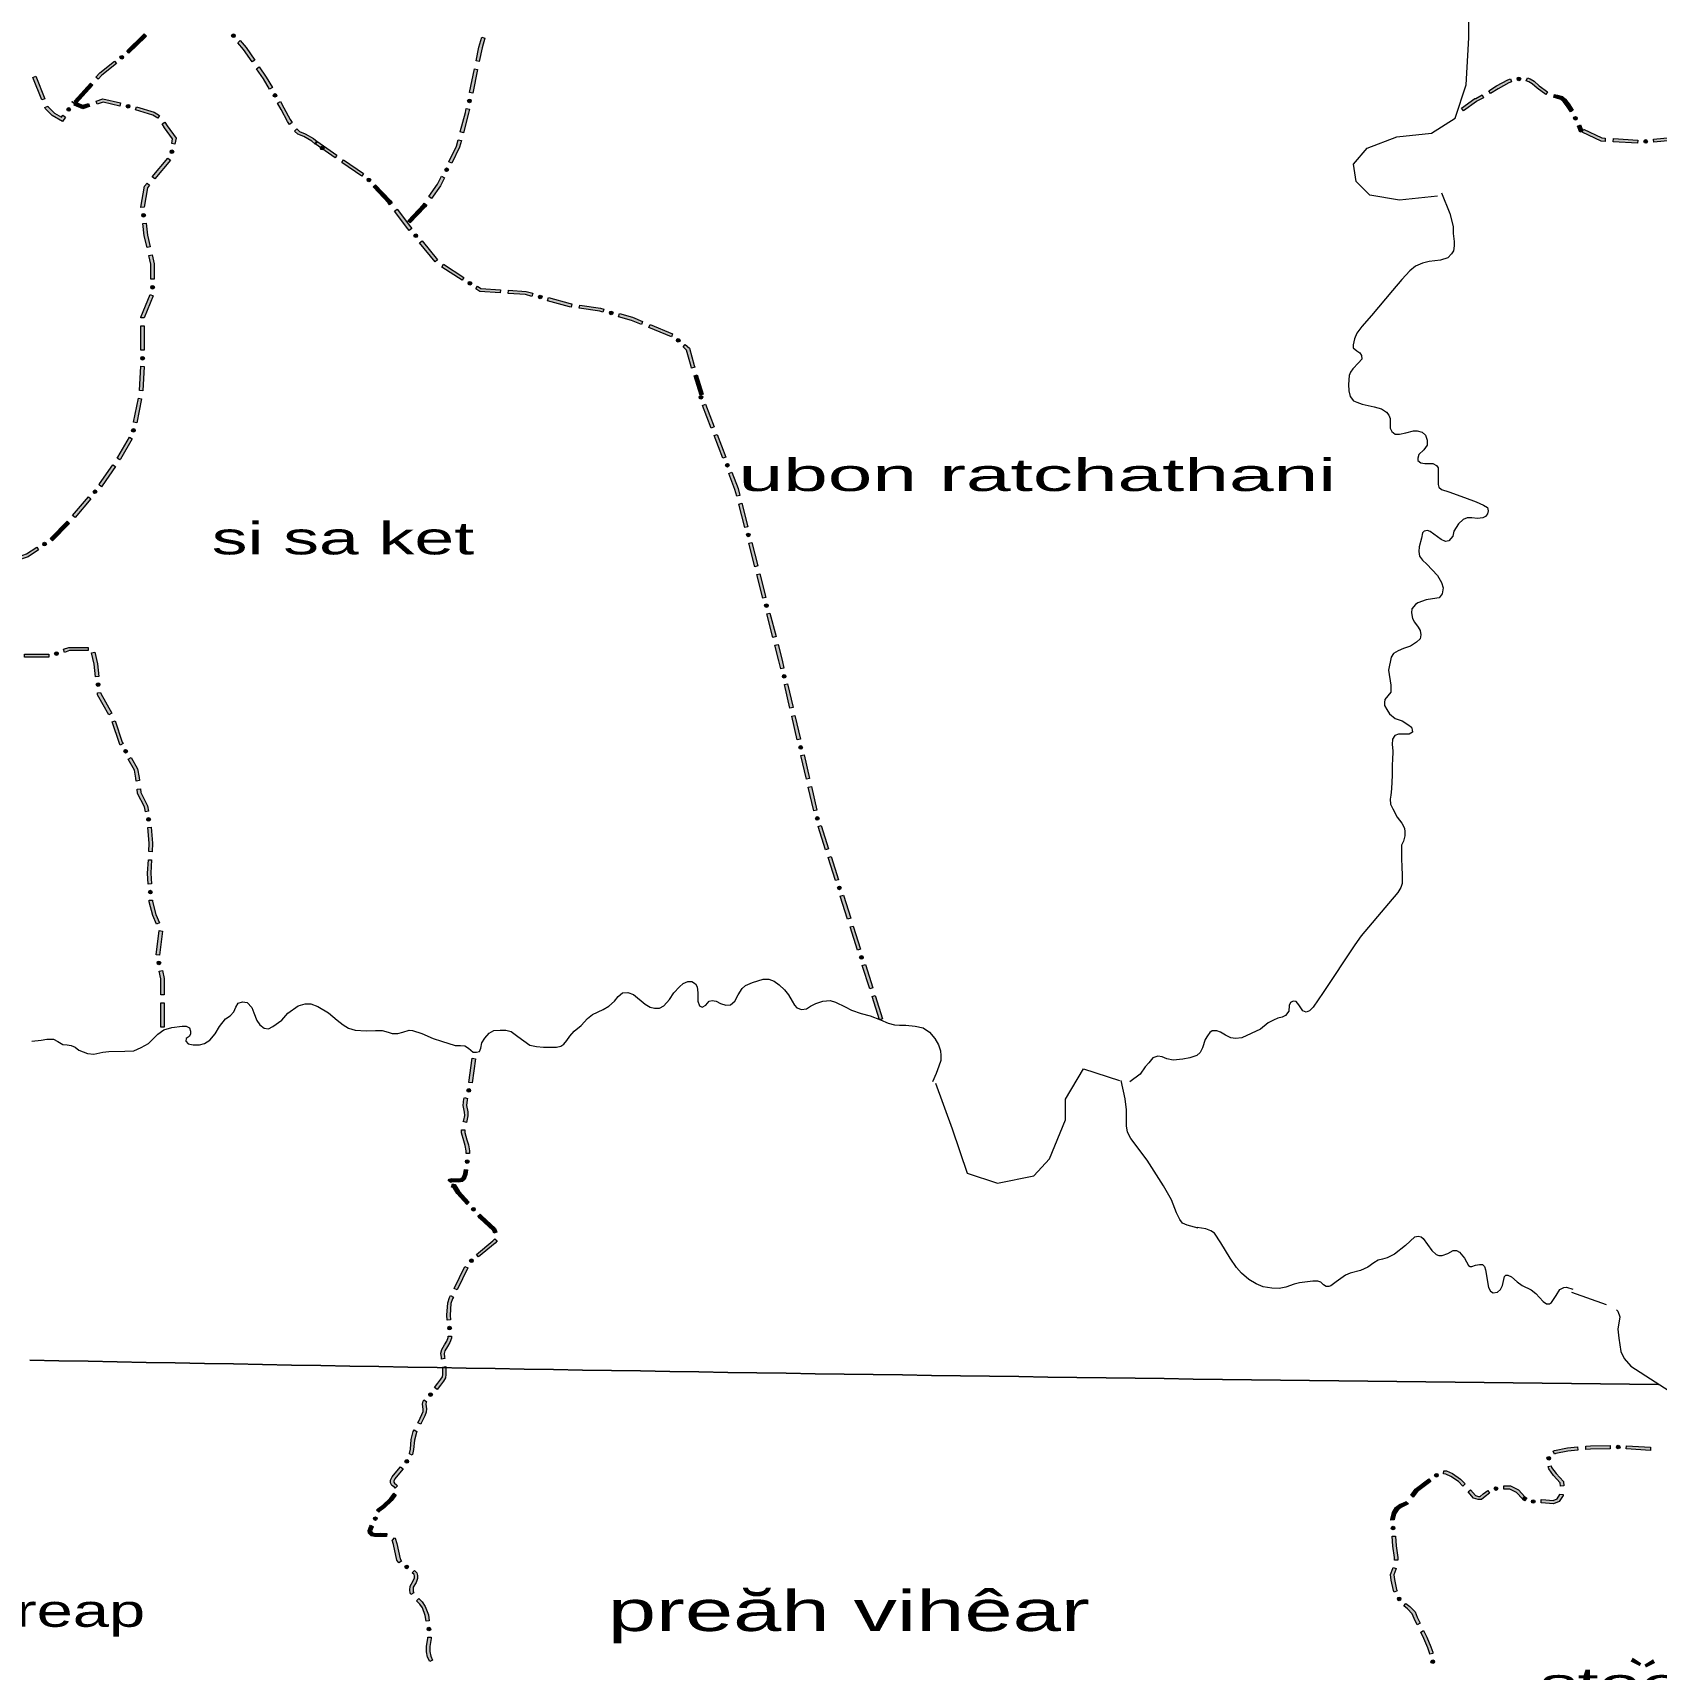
# Model space of a CAD drawing. Header units: metres. Extents: x -835890 to 1024355, y 79891 to 2211954.
# Drawn here: x -433987 to -233624, y 1077516 to 1279501 of the extents above; entities that cross this region are included whole.
import ezdxf

# ---------------------------------------------------------------- set-up
doc = ezdxf.new("R2010")
doc.units = ezdxf.units.M
doc.header["$LTSCALE"] = 2200
for name, color, linetype, lineweight in [('18', 7, 'Continuous', 13), ('20', 7, 'Continuous', 13), ('36', 7, 'Continuous', 13), ('37', 7, 'Continuous', 13)]:
    doc.layers.add(name, color=color, linetype=linetype, lineweight=lineweight)

msp = doc.modelspace()

# ---------------------------------------------------------------- hatches: boundary and pattern name
at = {"layer": '37'}
for points in [[(-422392, 1277273), (-420345, 1279262), (-420226, 1279365), (-419965, 1279062), (-420075, 1278967), (-422113, 1276986)], [(-409070, 1278970, 1), (-409381, 1279295, 1)], [(-379268, 1276024), (-378916, 1277714), (-378569, 1278954), (-378184, 1278846), (-378527, 1277619), (-378877, 1275943)], [(-422824, 1276606, 1), (-423175, 1276325, 1)], [(-408387, 1278537), (-407644, 1277679), (-406588, 1276112), (-406920, 1275889), (-407962, 1277436), (-408689, 1278275)], [(-426194, 1274020), (-425717, 1274544), (-423905, 1275996), (-423655, 1275684), (-425442, 1274251), (-425899, 1273750)], [(-406030, 1275283), (-405176, 1274015), (-404417, 1272742), (-404761, 1272537), (-405514, 1273801), (-406361, 1275060)], [(-380085, 1272109), (-379473, 1275045), (-379081, 1274964), (-379694, 1272027)], [(-433615, 1274141), (-432503, 1271355), (-432874, 1271206), (-433986, 1273993)], [(-428889, 1271064), (-426868, 1273281), (-426572, 1273011), (-428594, 1270794)], [(-254279, 1272344), (-253331, 1272943), (-251962, 1273679), (-251613, 1273802), (-251480, 1273424), (-251799, 1273312), (-253129, 1272597), (-254065, 1272006)], [(-250353, 1273809, 1), (-250803, 1273800, 1)], [(-249518, 1273930), (-249194, 1273800), (-248689, 1273508), (-248056, 1272950), (-247033, 1272189), (-247272, 1271868), (-248308, 1272639), (-248924, 1273182), (-249369, 1273440), (-249667, 1273559)], [(-429147, 1270970), (-429123, 1271006), (-428793, 1270780), (-428817, 1270744)], [(-426985, 1270384), (-427807, 1270115), (-428893, 1270559), (-428741, 1270929), (-427791, 1270541), (-427109, 1270764)], [(-423237, 1270458), (-425302, 1270933), (-426034, 1270694), (-426158, 1271074), (-425321, 1271348), (-423147, 1270848)], [(-422437, 1270479, 1), (-421998, 1270379, 1)], [(-403980, 1271576, 1), (-404200, 1271969, 1)], [(-403427, 1270997), (-402997, 1270227), (-402209, 1268776), (-401952, 1268412), (-402279, 1268182), (-402549, 1268565), (-403347, 1270034), (-403777, 1270802)], [(-380048, 1271309, 1), (-380140, 1270869, 1)], [(-257645, 1270177), (-255996, 1271375), (-255908, 1271404), (-255119, 1271829), (-254929, 1271477), (-255749, 1271035), (-255811, 1271015), (-257410, 1269853)], [(-246173, 1271889), (-245832, 1271813), (-245211, 1271624), (-244839, 1271309), (-244370, 1270709), (-243886, 1269935), (-244225, 1269723), (-244698, 1270480), (-245128, 1271030), (-245406, 1271265), (-245934, 1271426), (-246259, 1271499)], [(-432132, 1270426), (-432116, 1270386), (-431320, 1269589), (-430451, 1269066), (-430277, 1269320), (-429947, 1269094), (-430334, 1268529), (-431569, 1269271), (-432457, 1270161), (-432503, 1270278)], [(-429420, 1270217, 1), (-429674, 1269846, 1)], [(-418558, 1268960), (-419175, 1269331), (-421313, 1269965), (-421199, 1270349), (-419012, 1269700), (-418352, 1269303)], [(-381223, 1267252), (-380595, 1269664), (-380494, 1270151), (-380102, 1270069), (-380206, 1269573), (-380836, 1267151)], [(-243496, 1268740, 1), (-243700, 1269141, 1)], [(-416832, 1265825), (-416728, 1266399), (-417745, 1267778), (-418033, 1268244), (-417693, 1268454), (-417414, 1268002), (-416304, 1266498), (-416439, 1265754)], [(-401379, 1267636), (-401061, 1267318), (-400373, 1267042), (-399330, 1266455), (-398902, 1266093), (-398875, 1266069), (-399138, 1265768), (-399163, 1265790), (-399559, 1266125), (-400546, 1266681), (-401286, 1266977), (-401662, 1267353)], [(-242993, 1268115), (-242677, 1267400), (-243042, 1267238), (-243359, 1267953)], [(-242591, 1267580), (-240343, 1266512), (-239911, 1266487), (-239934, 1266088), (-240444, 1266117), (-242762, 1267219)], [(-233956, 1266385), (-230969, 1266669), (-230931, 1266271), (-233918, 1265987)], [(-416774, 1265027, 1), (-416854, 1264584, 1)], [(-398919, 1266106), (-396450, 1264401), (-396677, 1264072), (-399146, 1265777)], [(-398083, 1265113, 1), (-398422, 1265409, 1)], [(-382640, 1263578), (-381678, 1265506), (-381475, 1266284), (-381088, 1266183), (-381301, 1265364), (-382282, 1263400)], [(-238912, 1266430), (-235917, 1266258), (-235940, 1265859), (-238935, 1266030)], [(-234708, 1266113, 1), (-235156, 1266070, 1)], [(-419231, 1261721), (-417312, 1264027), (-417005, 1263771), (-418923, 1261465)], [(-395627, 1263833), (-393158, 1262129), (-393385, 1261800), (-395854, 1263504)], [(-382807, 1262795, 1), (-383008, 1262393, 1)], [(-420631, 1257945), (-420635, 1257984), (-420209, 1260544), (-419870, 1260952), (-419563, 1260696), (-419833, 1260372), (-420231, 1257974), (-420233, 1257992)], [(-392349, 1261169, 1), (-392657, 1261498, 1)], [(-391674, 1260740), (-389810, 1258748), (-389633, 1258516), (-389951, 1258273), (-390116, 1258489), (-391966, 1260466)], [(-385109, 1259283), (-384021, 1260810), (-383533, 1261789), (-383175, 1261610), (-383677, 1260603), (-384784, 1259051)], [(-387715, 1256297), (-385819, 1258288), (-385690, 1258469), (-385364, 1258237), (-385510, 1258032), (-387426, 1256022)], [(-420342, 1257199, 1), (-420289, 1256752, 1)], [(-389026, 1257721), (-387375, 1255557), (-387203, 1255348), (-387511, 1255094), (-387688, 1255308), (-389344, 1257478)], [(-419879, 1252986), (-420218, 1254432), (-420398, 1255959), (-420000, 1256005), (-419824, 1254502), (-419489, 1253077)], [(-386578, 1254276, 1), (-386864, 1254623, 1)], [(-385930, 1253805), (-384022, 1251490), (-384331, 1251236), (-386239, 1253551)], [(-419396, 1249088), (-419396, 1250932), (-419650, 1252012), (-419261, 1252104), (-418996, 1250978), (-418996, 1249088)], [(-383291, 1250918), (-380769, 1249293), (-380986, 1248957), (-383508, 1250582)], [(-419196, 1248313, 1), (-419196, 1247863, 1)], [(-379847, 1248462, 1), (-380226, 1248706, 1)], [(-420633, 1244326), (-420633, 1244383), (-419514, 1247187), (-419142, 1247039), (-420233, 1244306), (-420233, 1244326)], [(-379088, 1248210), (-378676, 1247945), (-376274, 1247785), (-376301, 1247386), (-378806, 1247553), (-379304, 1247874)], [(-375276, 1247718), (-373096, 1247572), (-372272, 1247345), (-372378, 1246959), (-373163, 1247176), (-375303, 1247319)], [(-371144, 1246825, 1), (-371578, 1246945, 1)], [(-370344, 1246812), (-367664, 1246071), (-367471, 1246042), (-367530, 1245646), (-367747, 1245679), (-370450, 1246426)], [(-366482, 1245893), (-363922, 1245509), (-363501, 1245388), (-363611, 1245004), (-364008, 1245117), (-366541, 1245498)], [(-362379, 1244859, 1), (-362811, 1244983, 1)], [(-361579, 1244838), (-359972, 1244378), (-358722, 1243867), (-358873, 1243497), (-360103, 1243999), (-361689, 1244453)], [(-420633, 1240326), (-420633, 1243326), (-420233, 1243326), (-420233, 1240326)], [(-357796, 1243489), (-355018, 1242356), (-355169, 1241985), (-357947, 1243119)], [(-354163, 1241384, 1), (-354497, 1241685, 1)], [(-353454, 1241013), (-352939, 1240549), (-352364, 1238435), (-352296, 1238220), (-352677, 1238099), (-352748, 1238323), (-353295, 1240331), (-353721, 1240716)], [(-420812, 1235342), (-420646, 1238337), (-420247, 1238315), (-420413, 1235319)], [(-420433, 1239551, 1), (-420433, 1239101, 1)], [(-351995, 1237266), (-351243, 1234878), (-351624, 1234758), (-352377, 1237146)], [(-421550, 1231446), (-420939, 1234383), (-420548, 1234301), (-421158, 1231364)], [(-351444, 1234293, 1), (-351607, 1234713, 1)], [(-350977, 1233643), (-349890, 1230847), (-350263, 1230702), (-351349, 1233498)], [(-421512, 1230646, 1), (-421604, 1230205, 1)], [(-423551, 1227008), (-423489, 1227098), (-422065, 1229595), (-421718, 1229397), (-423150, 1226886), (-423221, 1226782)], [(-349528, 1229915), (-348441, 1227119), (-348814, 1226974), (-349900, 1229770)], [(-425810, 1223734), (-425747, 1223808), (-424117, 1226184), (-423787, 1225957), (-425429, 1223565), (-425506, 1223474)], [(-348183, 1225904, 1), (-348346, 1226324, 1)], [(-347716, 1225255), (-346941, 1223260), (-346722, 1222404), (-347109, 1222304), (-347323, 1223138), (-348089, 1225110)], [(-429061, 1219935), (-427110, 1222214), (-426806, 1221954), (-428757, 1219675)], [(-426162, 1223015, 1), (-426455, 1222673, 1)], [(-346474, 1221435), (-345729, 1218529), (-346117, 1218429), (-346861, 1221336)], [(-431842, 1217083), (-429723, 1219207), (-429440, 1218924), (-431559, 1216801)], [(-436105, 1214705), (-434748, 1215191), (-433476, 1216010), (-433260, 1215674), (-434570, 1214830), (-435970, 1214329)], [(-432338, 1216505, 1), (-432716, 1216262, 1)], [(-345619, 1217292, 1), (-345731, 1217728, 1)], [(-345233, 1216591), (-344489, 1213685), (-344876, 1213586), (-345620, 1216492)], [(-344240, 1212716), (-343496, 1209810), (-343884, 1209711), (-344628, 1212617)], [(-343386, 1208574, 1), (-343498, 1209010, 1)], [(-343000, 1207873), (-342255, 1204966), (-342643, 1204867), (-343387, 1207773)], [(-342007, 1203998), (-341514, 1202070), (-341284, 1201082), (-341673, 1200991), (-341902, 1201975), (-342395, 1203898)], [(-432020, 1202415), (-433835, 1202415), (-435020, 1202415), (-435020, 1202815), (-433835, 1202815), (-432020, 1202815)], [(-431277, 1202796, 1), (-430854, 1202950, 1)], [(-427166, 1203242), (-429470, 1203242), (-430057, 1203028), (-430194, 1203403), (-429540, 1203642), (-427166, 1203642)], [(-426234, 1200021), (-426404, 1201550), (-426716, 1202956), (-426325, 1203043), (-426009, 1201615), (-425837, 1200065)], [(-341201, 1199843, 1), (-341303, 1200282, 1)], [(-425950, 1199273, 1), (-425901, 1198826, 1)], [(-424577, 1195326), (-425988, 1197801), (-426014, 1198033), (-425616, 1198078), (-425600, 1197927), (-424229, 1195524)], [(-340831, 1199134), (-340151, 1196212), (-340541, 1196121), (-341220, 1199043)], [(-423184, 1191590), (-423297, 1191792), (-424183, 1194455), (-423804, 1194581), (-422930, 1191954), (-422835, 1191786)], [(-339925, 1195238), (-339245, 1192316), (-339635, 1192225), (-340314, 1195147)], [(-422630, 1191012, 1), (-422410, 1190620, 1)], [(-421210, 1187147), (-421250, 1187504), (-421448, 1188498), (-422205, 1189846), (-421856, 1190042), (-421068, 1188638), (-420854, 1187566), (-420812, 1187191)], [(-339163, 1191077, 1), (-339264, 1191516, 1)], [(-338792, 1190368), (-338113, 1187446), (-338502, 1187355), (-339182, 1190277)], [(-420090, 1183346), (-420212, 1183958), (-421041, 1185618), (-421100, 1186153), (-420702, 1186197), (-420651, 1185733), (-419830, 1184089), (-419697, 1183424)], [(-337886, 1186472), (-337207, 1183550), (-337596, 1183459), (-338276, 1186381)], [(-419742, 1182625, 1), (-419654, 1182184, 1)], [(-337092, 1182320, 1), (-337228, 1182749, 1)], [(-336667, 1181642), (-335760, 1178782), (-336141, 1178661), (-337048, 1181521)], [(-419661, 1178434), (-419603, 1179476), (-419763, 1181398), (-419364, 1181431), (-419202, 1179481), (-419261, 1178412)], [(-335457, 1177829), (-334550, 1174969), (-334932, 1174849), (-335839, 1177708)], [(-419730, 1174418), (-419809, 1175760), (-419716, 1177436), (-419317, 1177414), (-419408, 1175760), (-419331, 1174441)], [(-419485, 1173656, 1), (-419459, 1173207, 1)], [(-334370, 1173741, 1), (-334507, 1174170, 1)], [(-418722, 1169498), (-419180, 1170530), (-419601, 1172218), (-419613, 1172421), (-419214, 1172445), (-419204, 1172278), (-418800, 1170661), (-418357, 1169661)], [(-333945, 1173063), (-333038, 1170204), (-333420, 1170083), (-334327, 1172942)], [(-418745, 1165707), (-418374, 1168684), (-417977, 1168634), (-418348, 1165658)], [(-332736, 1169250), (-331829, 1166391), (-332210, 1166270), (-333117, 1169129)], [(-331649, 1165163, 1), (-331785, 1165592, 1)], [(-418461, 1164923, 1), (-418360, 1164484, 1)], [(-418159, 1160755), (-418159, 1162723), (-418381, 1163684), (-417991, 1163774), (-417759, 1162768), (-417759, 1160755)], [(-331224, 1164485), (-330317, 1161625), (-330698, 1161504), (-331605, 1164364)], [(-418159, 1156755), (-418159, 1159755), (-417759, 1159755), (-417759, 1156755)], [(-330014, 1160672), (-329107, 1157812), (-329488, 1157691), (-330395, 1160551)], [(-379345, 1152865), (-379758, 1149893), (-380154, 1149948), (-379741, 1152920)], [(-380335, 1147944), (-380382, 1147815), (-380451, 1147104), (-380306, 1146306), (-380279, 1145825), (-380408, 1145203), (-380458, 1145009), (-380846, 1145108), (-380798, 1145294), (-380681, 1145855), (-380704, 1146259), (-380854, 1147087), (-380775, 1147904), (-380710, 1148081)], [(-380256, 1148740, 1), (-380101, 1149163, 1)], [(-380674, 1144087), (-380674, 1143774), (-380412, 1142844), (-380212, 1142244), (-380083, 1141518), (-380097, 1141159), (-380497, 1141175), (-380484, 1141491), (-380601, 1142145), (-380795, 1142727), (-381074, 1143718), (-381074, 1144087)], [(-380320, 1139152), (-380409, 1138570), (-380632, 1138013), (-380955, 1137722), (-381454, 1137634), (-382208, 1137683), (-382341, 1137647), (-382388, 1137586), (-382705, 1137830), (-382575, 1137999), (-382248, 1138086), (-381476, 1138036), (-381138, 1138096), (-380969, 1138248), (-380798, 1138676), (-380715, 1139213)], [(-380400, 1139948, 1), (-380332, 1140393, 1)], [(-382190, 1137416), (-381864, 1137327), (-381318, 1136474), (-380125, 1135169), (-380420, 1134899), (-381636, 1136229), (-382118, 1136982), (-382296, 1137030)], [(-379445, 1134130, 1), (-379749, 1134462, 1)], [(-378775, 1133693), (-378561, 1133460), (-376858, 1131906), (-376699, 1131477), (-377074, 1131338), (-377200, 1131676), (-378844, 1133176), (-379070, 1133423)], [(-376661, 1130381), (-376922, 1130103), (-378956, 1128415), (-379212, 1128723), (-377197, 1130395), (-376952, 1130655)], [(-381957, 1124518), (-380649, 1127217), (-380289, 1127043), (-381597, 1124343)], [(-380026, 1127786, 1), (-379680, 1128074, 1)], [(-382821, 1120600), (-382871, 1121233), (-382770, 1122725), (-382560, 1123382), (-382421, 1123641), (-382069, 1123452), (-382190, 1123225), (-382374, 1122650), (-382470, 1121236), (-382422, 1120631)], [(-382561, 1119843, 1), (-382526, 1119394, 1)], [(-383536, 1115809), (-383559, 1115991), (-383611, 1116520), (-383498, 1116976), (-383163, 1117544), (-382877, 1118020), (-382723, 1118461), (-382723, 1118619), (-382323, 1118619), (-382323, 1118393), (-382513, 1117849), (-382819, 1117339), (-383124, 1116823), (-383207, 1116491), (-383161, 1116035), (-383139, 1115858)], [(-384393, 1112297), (-383987, 1112808), (-383624, 1113318), (-383429, 1113622), (-383388, 1113909), (-383388, 1114597), (-383415, 1114817), (-383017, 1114866), (-382988, 1114621), (-382988, 1113881), (-383045, 1113479), (-383293, 1113093), (-383668, 1112568), (-384080, 1112048)], [(-384739, 1111583, 1), (-385044, 1111252, 1)], [(-386465, 1107936), (-386393, 1108075), (-385956, 1108949), (-385822, 1109330), (-385800, 1109629), (-385875, 1110254), (-385814, 1110624), (-385705, 1110776), (-385379, 1110544), (-385434, 1110467), (-385471, 1110245), (-385399, 1109639), (-385426, 1109248), (-385587, 1108792), (-386037, 1107893), (-386110, 1107751)], [(-387508, 1104114), (-387488, 1104156), (-387373, 1104688), (-387274, 1105874), (-387018, 1106874), (-386927, 1107049), (-386572, 1106864), (-386642, 1106730), (-386878, 1105808), (-386976, 1104629), (-387107, 1104029), (-387144, 1103947)], [(-243297, 1104560), (-244519, 1104452), (-246032, 1104149), (-246170, 1104080), (-246349, 1104438), (-246164, 1104531), (-244576, 1104849), (-243332, 1104959)], [(-239318, 1104733), (-241721, 1104699), (-242301, 1104648), (-242336, 1105046), (-241741, 1105099), (-239323, 1105133)], [(-238546, 1104944, 1), (-238096, 1104950, 1)], [(-234341, 1104516), (-237335, 1104704), (-237310, 1105104), (-234316, 1104915)], [(-387688, 1103350, 1), (-387966, 1102996, 1)], [(-246907, 1103330, 1), (-246862, 1103777, 1)], [(-389264, 1099877), (-389354, 1099980), (-389667, 1100214), (-389836, 1100518), (-389836, 1100839), (-389632, 1101246), (-388832, 1102223), (-388603, 1102512), (-388289, 1102264), (-388520, 1101972), (-389294, 1101027), (-389436, 1100745), (-389436, 1100622), (-389358, 1100483), (-389080, 1100274), (-388963, 1100140)], [(-261433, 1100706), (-263077, 1099465), (-263615, 1098761), (-263933, 1099004), (-263362, 1099751), (-261674, 1101025)], [(-260935, 1101332, 1), (-260576, 1101603, 1)], [(-257516, 1100127), (-258026, 1100670), (-258976, 1101320), (-259598, 1101607), (-259862, 1101621), (-259841, 1102021), (-259500, 1102003), (-258778, 1101669), (-257764, 1100976), (-257224, 1100401)], [(-246587, 1102622), (-246534, 1102409), (-245996, 1101675), (-245078, 1100702), (-245027, 1100136), (-245425, 1100100), (-245464, 1100529), (-246304, 1101418), (-246903, 1102236), (-246975, 1102525)], [(-391562, 1097165), (-391418, 1097322), (-390798, 1097768), (-389932, 1098611), (-389435, 1099238), (-389121, 1098989), (-389635, 1098342), (-390540, 1097461), (-391151, 1097021), (-391268, 1096894)], [(-254192, 1099253), (-254733, 1098856), (-255196, 1098450), (-255614, 1098450), (-256161, 1098632), (-256840, 1099397), (-256541, 1099663), (-255933, 1098978), (-255549, 1098850), (-255347, 1098850), (-254984, 1099168), (-254428, 1099575)], [(-253617, 1099744, 1), (-253193, 1099893, 1)], [(-250140, 1098543), (-250866, 1099326), (-251702, 1099745), (-252426, 1099744), (-252427, 1100144), (-251607, 1100145), (-250621, 1099651), (-249847, 1098815)], [(-249868, 1098314), (-250122, 1098525), (-249865, 1098832), (-249612, 1098621)], [(-245113, 1099103), (-245129, 1098942), (-245602, 1098231), (-246300, 1097928), (-247277, 1098036), (-247829, 1098064), (-247809, 1098463), (-247245, 1098435), (-246361, 1098337), (-245870, 1098551), (-245517, 1099081), (-245511, 1099143)], [(-264222, 1097967), (-264293, 1097873), (-265117, 1097501), (-265485, 1097202), (-265812, 1096688), (-265977, 1096000), (-265974, 1095958), (-266373, 1095928), (-266381, 1096033), (-266185, 1096846), (-265788, 1097471), (-265329, 1097844), (-264550, 1098196), (-264540, 1098210)], [(-249037, 1098195, 1), (-248591, 1098250, 1)], [(-390317, 1093893), (-391038, 1093917), (-391795, 1093892), (-392221, 1093983), (-392534, 1094296), (-392571, 1094635), (-392377, 1095163), (-392297, 1095303), (-391950, 1095105), (-392013, 1094993), (-392163, 1094585), (-392152, 1094480), (-392022, 1094350), (-391759, 1094293), (-391038, 1094317), (-390303, 1094293)], [(-391643, 1096321, 1), (-391767, 1095888, 1)], [(-266082, 1094721, 1), (-266116, 1095170, 1)], [(-388790, 1090638), (-389035, 1090980), (-389460, 1092935), (-389616, 1093470), (-389608, 1093461), (-389325, 1093744), (-389261, 1093681), (-389072, 1093034), (-388661, 1091146), (-388465, 1090871)], [(-265825, 1093963), (-265735, 1092754), (-265513, 1091320), (-265525, 1090962), (-265925, 1090975), (-265914, 1091296), (-266132, 1092708), (-266224, 1093933)], [(-388025, 1090271, 1), (-387645, 1090030, 1)], [(-387329, 1086763), (-387420, 1086944), (-387449, 1087292), (-387421, 1087774), (-387035, 1088418), (-386882, 1088810), (-386882, 1089039), (-386933, 1089209), (-387161, 1089437), (-386878, 1089720), (-386579, 1089420), (-386482, 1089098), (-386482, 1088735), (-386674, 1088241), (-387027, 1087653), (-387048, 1087297), (-387028, 1087054), (-386971, 1086941)], [(-265721, 1089935), (-265757, 1089820), (-266001, 1089161), (-265943, 1088598), (-265665, 1087359), (-265588, 1087177), (-265957, 1087022), (-266047, 1087237), (-266338, 1088533), (-266409, 1089212), (-266136, 1089950), (-266102, 1090057)], [(-385439, 1083439), (-385548, 1084141), (-385902, 1085085), (-386222, 1085567), (-386630, 1085974), (-386347, 1086257), (-385912, 1085821), (-385543, 1085268), (-385159, 1084242), (-385044, 1083501)], [(-265214, 1086019, 1), (-265489, 1086375, 1)], [(-264540, 1085644), (-264055, 1085274), (-263396, 1084586), (-263152, 1083936), (-262782, 1083187), (-263140, 1083009), (-263520, 1083777), (-263741, 1084369), (-264322, 1084975), (-264783, 1085326)], [(-385123, 1082704, 1), (-385054, 1082259, 1)], [(-384999, 1078482), (-385249, 1079005), (-385381, 1079665), (-385381, 1080367), (-385209, 1081325), (-385214, 1081480), (-384814, 1081492), (-384808, 1081295), (-384981, 1080332), (-384981, 1079704), (-384867, 1079132), (-384638, 1078654)], [(-262338, 1082290), (-261939, 1081483), (-261430, 1080305), (-261216, 1079636), (-261186, 1079469), (-261579, 1079398), (-261605, 1079539), (-261804, 1080164), (-262303, 1081315), (-262697, 1082113)], [(-261166, 1078228, 1), (-261245, 1078670, 1)]]:
    msp.add_hatch(color=256, dxfattribs=at).paths.add_polyline_path(points)

# ---------------------------------------------------------------- linework, layer by layer
at = {"layer": '18'}
for points in [[(-337427, 1113996), (-341016, 1114050), (-344606, 1114105), (-348195, 1114161), (-351785, 1114217), (-355374, 1114274), (-358963, 1114331), (-362553, 1114389), (-366142, 1114448), (-369731, 1114507), (-373320, 1114566), (-376910, 1114627), (-380499, 1114687), (-384088, 1114749), (-387677, 1114811), (-391267, 1114873), (-394856, 1114936), (-398445, 1115000), (-402034, 1115064), (-405624, 1115129), (-409213, 1115195), (-412802, 1115261), (-416391, 1115327), (-419980, 1115394), (-423569, 1115462), (-427159, 1115530), (-430748, 1115599), (-434337, 1115669)], [(-434337, 1115669), (-430748, 1115599), (-427159, 1115530), (-423569, 1115462), (-419980, 1115394), (-416391, 1115327), (-412802, 1115261), (-409213, 1115195), (-405624, 1115129), (-402034, 1115064), (-398445, 1115000), (-394856, 1114936), (-391267, 1114873), (-387677, 1114811), (-384088, 1114749), (-380499, 1114687), (-376910, 1114627), (-373320, 1114566), (-369731, 1114507), (-366142, 1114448), (-362553, 1114389), (-358963, 1114331), (-355374, 1114274), (-351785, 1114217), (-348195, 1114161), (-344606, 1114105), (-341016, 1114050), (-337427, 1113996), (-333838, 1113942), (-330248, 1113888), (-326659, 1113836), (-323070, 1113784), (-319480, 1113732), (-315891, 1113681), (-312301, 1113631), (-308712, 1113581), (-305122, 1113531), (-301533, 1113483), (-297943, 1113435), (-294354, 1113387), (-290764, 1113340), (-287175, 1113294), (-283586, 1113248), (-279996, 1113203), (-276406, 1113158), (-272817, 1113114), (-269227, 1113070), (-265638, 1113027), (-262048, 1112985), (-258459, 1112943), (-254869, 1112902), (-251280, 1112861), (-247690, 1112821), (-244101, 1112782), (-240511, 1112743), (-236921, 1112705), (-233332, 1112667)], [(-233332, 1112667), (-236921, 1112705), (-240511, 1112743), (-244101, 1112782), (-247690, 1112821), (-251280, 1112861), (-254869, 1112902), (-258459, 1112943), (-262048, 1112985), (-265638, 1113027), (-269227, 1113070), (-272817, 1113114), (-276406, 1113158), (-279996, 1113203), (-283586, 1113248), (-287175, 1113294), (-290764, 1113340), (-294354, 1113387), (-297943, 1113435), (-301533, 1113483), (-305122, 1113531), (-308712, 1113581), (-312301, 1113631), (-315891, 1113681), (-319480, 1113732), (-323070, 1113784), (-326659, 1113836), (-330248, 1113888), (-333838, 1113942), (-337427, 1113996)]]:
    msp.add_lwpolyline(points, dxfattribs=at)
at = {"layer": '36'}
msp.add_line((-244073, 1124039), (-239811, 1122520), dxfattribs=at)
for points in [[(-260609, 1259339), (-265325, 1258833), (-268992, 1259445), (-270673, 1261129), (-270979, 1263273), (-269298, 1265263), (-265630, 1266641), (-261351, 1267101), (-258448, 1268938), (-257073, 1273072), (-256767, 1278890), (-256767, 1282259)], [(-260129, 1259751), (-259088, 1257207), (-258701, 1255596), (-258701, 1254726), (-258573, 1253728), (-258573, 1253212), (-258653, 1252573), (-258911, 1252218), (-259362, 1251735), (-260264, 1251444), (-261649, 1251251), (-262455, 1251058), (-263325, 1250671), (-264033, 1250123), (-265032, 1249059), (-266160, 1247705), (-268785, 1244610), (-269945, 1243224), (-270589, 1242418), (-270863, 1241709), (-271024, 1241000), (-271024, 1240613), (-270573, 1240258), (-270219, 1240000), (-269993, 1239646), (-269961, 1239227), (-270380, 1238775), (-271057, 1238034), (-271379, 1237615), (-271508, 1237196), (-271620, 1236067), (-271556, 1235294), (-271395, 1234585), (-270976, 1234069), (-270589, 1233908), (-269913, 1233650), (-268431, 1233327), (-267529, 1233069), (-266917, 1232650), (-266627, 1232296), (-266466, 1231877), (-266450, 1231393), (-266450, 1230684), (-266256, 1230265), (-265837, 1229942), (-265322, 1229942), (-264549, 1230136), (-263582, 1230362), (-263131, 1230362), (-262519, 1230200), (-262100, 1229814), (-261907, 1229233), (-261907, 1228589), (-262326, 1228008), (-262938, 1227460), (-263067, 1227009), (-263035, 1226719), (-262664, 1226429), (-262181, 1226332), (-261665, 1226332), (-261182, 1226332), (-260763, 1226074), (-260538, 1225784), (-260538, 1225236), (-260538, 1224527), (-260538, 1223753), (-260473, 1223398), (-260119, 1223140), (-259217, 1222850), (-257284, 1222141), (-255834, 1221593), (-254948, 1221174), (-254465, 1220884), (-254368, 1220497), (-254465, 1220110), (-254690, 1219788), (-255045, 1219627), (-255689, 1219562), (-256398, 1219627), (-256946, 1219627), (-257461, 1219433), (-258041, 1218885), (-258621, 1217983), (-258750, 1217370), (-259233, 1216790), (-259652, 1216693), (-260167, 1216951), (-261520, 1217950), (-261875, 1218047), (-262261, 1217983), (-262487, 1217757), (-262584, 1217112), (-262874, 1216048), (-262922, 1215468), (-262825, 1214888), (-262471, 1214404), (-261923, 1213921), (-260602, 1212502), (-260119, 1211632), (-259926, 1210987), (-260038, 1210246)], [(-260038, 1210246), (-260425, 1209762), (-261230, 1209633), (-262036, 1209504), (-263035, 1209118), (-263357, 1208924), (-263776, 1208408), (-263840, 1207893), (-263711, 1207216), (-263453, 1206732), (-263002, 1206119), (-262745, 1205733), (-262664, 1205185), (-262761, 1204701), (-263212, 1204282), (-263953, 1203798), (-264823, 1203508), (-265467, 1203218), (-266047, 1202896), (-266337, 1202444), (-266669, 1200834)], [(-266670, 1200850), (-266669, 1200817), (-266401, 1198996), (-266401, 1198609), (-266401, 1198126), (-266756, 1197642), (-267142, 1197191), (-267175, 1196837), (-267175, 1196450), (-266885, 1195967), (-266530, 1195419), (-265837, 1194876), (-264967, 1194554), (-264291, 1194102), (-263840, 1193812), (-263743, 1193457), (-263728, 1193175), (-264129, 1192941), (-264645, 1192941), (-265419, 1192909), (-265902, 1192748), (-266192, 1192297), (-266224, 1191652), (-266128, 1190879), (-266136, 1190640)], [(-266136, 1190640), (-266160, 1189944), (-266224, 1189009), (-266224, 1187849), (-266305, 1186177), (-266402, 1185403), (-266466, 1184887), (-266434, 1184307), (-266144, 1183726), (-265596, 1182694), (-265032, 1181953), (-264677, 1181308), (-264645, 1180888), (-264645, 1180372), (-264838, 1179727), (-265064, 1179244), (-265064, 1178728), (-265064, 1177631), (-265016, 1176470), (-264984, 1175599), (-264984, 1174503), (-265145, 1173987), (-265499, 1173406), (-266659, 1172020), (-270060, 1168021), (-270833, 1166924), (-274749, 1161055), (-275958, 1159217), (-276409, 1158797), (-276828, 1158636), (-277247, 1158765), (-277730, 1159507), (-278085, 1159926), (-278439, 1159991), (-278762, 1159829), (-278923, 1159442), (-278987, 1158733), (-279374, 1158217), (-279793, 1157991), (-280341, 1157895), (-280857, 1157637), (-281533, 1157282), (-282468, 1156508), (-284772, 1155444), (-285546, 1155347), (-286126, 1155444), (-286771, 1155798), (-287415, 1156153), (-287866, 1156314), (-288447, 1156314), (-288737, 1156121), (-289027, 1155702), (-289285, 1155250), (-289639, 1154218), (-289897, 1153638), (-290332, 1153251), (-291202, 1152993), (-292040, 1152799), (-293233, 1152702), (-294006, 1152864), (-294619, 1153089), (-295134, 1153186), (-295747, 1152960), (-296262, 1152380), (-296681, 1151864), (-297326, 1150961), (-298599, 1150000)], [(-355420, 1160187), (-354862, 1160996), (-354169, 1161728), (-353707, 1162151), (-353129, 1162382), (-352629, 1162382), (-352205, 1162113), (-351974, 1161728), (-351897, 1160996), (-351897, 1159956), (-351704, 1159417), (-351358, 1159225), (-350934, 1159494), (-350511, 1159995), (-350126, 1160072), (-349625, 1159995), (-349124, 1159687), (-348431, 1159494), (-347854, 1159533), (-347353, 1159956), (-346930, 1160765), (-346429, 1161535), (-346005, 1161920), (-345158, 1162267), (-343831, 1162697), (-343137, 1162697), (-342482, 1162427), (-341866, 1162003), (-341212, 1161387), (-340711, 1160771), (-340249, 1159962), (-339979, 1159461), (-339671, 1159153), (-339132, 1158961), (-338515, 1159038), (-338015, 1159346), (-337360, 1159692), (-336474, 1159962), (-335588, 1160039), (-334934, 1159846), (-333740, 1159269), (-332931, 1158845), (-331737, 1158460)], [(-422602, 1153786), (-421524, 1153825), (-420600, 1154248), (-419686, 1154765), (-418559, 1155904), (-417789, 1156443), (-416827, 1156712), (-415556, 1156905), (-415056, 1156905), (-414632, 1156674), (-414517, 1156289), (-414517, 1155904), (-414671, 1155596), (-415056, 1155365), (-415094, 1155057), (-414825, 1154710), (-414170, 1154595), (-413400, 1154595), (-412784, 1154749), (-412130, 1155172), (-411456, 1155949), (-410956, 1156835), (-410186, 1157798), (-409608, 1158145), (-409185, 1158646), (-408915, 1159224), (-408646, 1159725), (-408107, 1159879), (-407529, 1159802), (-406952, 1159185), (-406682, 1158530), (-406336, 1157606), (-405951, 1157066), (-405412, 1156643), (-404911, 1156566), (-404372, 1156835), (-403256, 1157644), (-402486, 1158492), (-401235, 1159417), (-400349, 1159648), (-399656, 1159648), (-398809, 1159301), (-397500, 1158530), (-396422, 1157644), (-395691, 1157066), (-394998, 1156643), (-394189, 1156412), (-392842, 1156296), (-391667, 1156373), (-390859, 1156373), (-390128, 1156142), (-389627, 1155988), (-388934, 1155988), (-388318, 1156142), (-387548, 1156412), (-387125, 1156373), (-385970, 1155988), (-384584, 1155371), (-383544, 1155025), (-381869, 1154485), (-381215, 1154485), (-380676, 1154447), (-380214, 1154177), (-379636, 1153676), (-379213, 1153676), (-378866, 1153753), (-378674, 1154177), (-378559, 1154832), (-378174, 1155410), (-377673, 1156026), (-377096, 1156373), (-376287, 1156412), (-375594, 1156412), (-374940, 1156219), (-374131, 1155603), (-372649, 1154562), (-371802, 1154370), (-370955, 1154293), (-369992, 1154293), (-369338, 1154293), (-368799, 1154408), (-368452, 1154678), (-368067, 1155140), (-367721, 1155641), (-367182, 1156257), (-366296, 1156989), (-365527, 1157837), (-364911, 1158338), (-363582, 1158954), (-362889, 1159339), (-362196, 1159956), (-361734, 1160534), (-361195, 1160996), (-360541, 1161035), (-359848, 1160803), (-358423, 1159609), (-357807, 1159224), (-357268, 1159108), (-356652, 1159108), (-356113, 1159378), (-355420, 1160187)], [(-331737, 1158460), (-330658, 1158152), (-329349, 1157690), (-328425, 1157266), (-327654, 1157035), (-327000, 1156996), (-326229, 1156996), (-325074, 1156881), (-324111, 1156688), (-323321, 1156155), (-322648, 1155385), (-322224, 1154576), (-321954, 1153844), (-321916, 1153266), (-321916, 1152650), (-322147, 1151957), (-322508, 1151051), (-322927, 1150000)], [(-434091, 1155048), (-432936, 1155163), (-432243, 1155279), (-431435, 1155279), (-430896, 1155009), (-430280, 1154625), (-429741, 1154586), (-429241, 1154509), (-428741, 1154317), (-428279, 1153932), (-427222, 1153517), (-426452, 1153440), (-425335, 1153671), (-424604, 1153748), (-422602, 1153786)], [(-322555, 1149852), (-320534, 1144235), (-318664, 1138730), (-314925, 1137532), (-310439, 1138431), (-308495, 1140528), (-306552, 1145323), (-306552, 1147870), (-304309, 1151616), (-299859, 1150190)], [(-290169, 1131943), (-291526, 1132334), (-292074, 1132594), (-292438, 1133011), (-292829, 1133845), (-293455, 1135460), (-294419, 1137180), (-296451, 1140333), (-298471, 1143035), (-298862, 1143791), (-298992, 1144599), (-299018, 1146581), (-299187, 1147923), (-299656, 1150165)], [(-263427, 1130893), (-264582, 1129837), (-265935, 1128757), (-266829, 1128310), (-267424, 1128136), (-267946, 1128012), (-268492, 1127689), (-269211, 1127143), (-270105, 1126746), (-271396, 1126398), (-271979, 1126162), (-273146, 1125318), (-273791, 1124821), (-274039, 1124747), (-274362, 1124771), (-274684, 1124945), (-275032, 1125293), (-275404, 1125417), (-276025, 1125417), (-277663, 1125193), (-278296, 1125032), (-279338, 1124660), (-280182, 1124511), (-281076, 1124535), (-282118, 1124734), (-282987, 1125107), (-283893, 1125637), (-284811, 1126407), (-285432, 1127102), (-286226, 1128268), (-287349, 1130139), (-288137, 1131321), (-288600, 1131629), (-289221, 1131868), (-290288, 1132042)], [(-263427, 1130893), (-263009, 1130981), (-262657, 1130893), (-262387, 1130683), (-261318, 1129193), (-260783, 1128696), (-260478, 1128581), (-260058, 1128581), (-259332, 1128849), (-258683, 1129193), (-258263, 1129193), (-257919, 1129002), (-257308, 1128238), (-256792, 1127340), (-256601, 1127225), (-256372, 1127225), (-255914, 1127378), (-255456, 1127492), (-255074, 1127454), (-254806, 1127225), (-254692, 1126805), (-254310, 1124627), (-254081, 1124168), (-253737, 1123977), (-253202, 1124054), (-252859, 1124398), (-252591, 1124894), (-252362, 1126002), (-252171, 1126155), (-251942, 1126155), (-251484, 1125964), (-250796, 1125353), (-250185, 1124894), (-249078, 1124359), (-248467, 1123901), (-247569, 1122888), (-247187, 1122621), (-246805, 1122621), (-246538, 1122774), (-245965, 1123652), (-245507, 1124378), (-245049, 1124646), (-244705, 1124684), (-243941, 1124417)], [(-238523, 1121865), (-238355, 1121696), (-238116, 1121026), (-238355, 1119493), (-238259, 1118392), (-237996, 1116716), (-237565, 1115854), (-236752, 1114944), (-230197, 1110682), (-225963, 1107569), (-224831, 1106760)]]:
    msp.add_lwpolyline(points, dxfattribs=at)
at = {"layer": '37'}
for points in [[(-422392, 1277273), (-420345, 1279262), (-420226, 1279365), (-419965, 1279062), (-420075, 1278967), (-422113, 1276986)], [(-379268, 1276024), (-378916, 1277714), (-378569, 1278954), (-378184, 1278846), (-378527, 1277619), (-378877, 1275943)], [(-408387, 1278537), (-407644, 1277679), (-406588, 1276112), (-406920, 1275889), (-407962, 1277436), (-408689, 1278275)], [(-426194, 1274020), (-425717, 1274544), (-423905, 1275996), (-423655, 1275684), (-425442, 1274251), (-425899, 1273750)], [(-406030, 1275283), (-405176, 1274015), (-404417, 1272742), (-404761, 1272537), (-405514, 1273801), (-406361, 1275060)], [(-380085, 1272109), (-379473, 1275045), (-379081, 1274964), (-379694, 1272027)], [(-433615, 1274141), (-432503, 1271355), (-432874, 1271206), (-433986, 1273993)], [(-428889, 1271064), (-426868, 1273281), (-426572, 1273011), (-428594, 1270794)], [(-254279, 1272344), (-253331, 1272943), (-251962, 1273679), (-251613, 1273802), (-251480, 1273424), (-251799, 1273312), (-253129, 1272597), (-254065, 1272006)], [(-249518, 1273930), (-249194, 1273800), (-248689, 1273508), (-248056, 1272950), (-247033, 1272189), (-247272, 1271868), (-248308, 1272639), (-248924, 1273182), (-249369, 1273440), (-249667, 1273559)], [(-429147, 1270970), (-429123, 1271006), (-428793, 1270780), (-428817, 1270744)], [(-426985, 1270384), (-427807, 1270115), (-428893, 1270559), (-428741, 1270929), (-427791, 1270541), (-427109, 1270764)], [(-423237, 1270458), (-425302, 1270933), (-426034, 1270694), (-426158, 1271074), (-425321, 1271348), (-423147, 1270848)], [(-403427, 1270997), (-402997, 1270227), (-402209, 1268776), (-401952, 1268412), (-402279, 1268182), (-402549, 1268565), (-403347, 1270034), (-403777, 1270802)], [(-257645, 1270177), (-255996, 1271375), (-255908, 1271404), (-255119, 1271829), (-254929, 1271477), (-255749, 1271035), (-255811, 1271015), (-257410, 1269853)], [(-246173, 1271889), (-245832, 1271813), (-245211, 1271624), (-244839, 1271309), (-244370, 1270709), (-243886, 1269935), (-244225, 1269723), (-244698, 1270480), (-245128, 1271030), (-245406, 1271265), (-245934, 1271426), (-246259, 1271499)], [(-432132, 1270426), (-432116, 1270386), (-431320, 1269589), (-430451, 1269066), (-430277, 1269320), (-429947, 1269094), (-430334, 1268529), (-431569, 1269271), (-432457, 1270161), (-432503, 1270278)], [(-418558, 1268960), (-419175, 1269331), (-421313, 1269965), (-421199, 1270349), (-419012, 1269700), (-418352, 1269303)], [(-381223, 1267252), (-380595, 1269664), (-380494, 1270151), (-380102, 1270069), (-380206, 1269573), (-380836, 1267151)], [(-416832, 1265825), (-416728, 1266399), (-417745, 1267778), (-418033, 1268244), (-417693, 1268454), (-417414, 1268002), (-416304, 1266498), (-416439, 1265754)], [(-401379, 1267636), (-401061, 1267318), (-400373, 1267042), (-399330, 1266455), (-398902, 1266093), (-398875, 1266069), (-399138, 1265768), (-399163, 1265790), (-399559, 1266125), (-400546, 1266681), (-401286, 1266977), (-401662, 1267353)], [(-242993, 1268115), (-242677, 1267400), (-243042, 1267238), (-243359, 1267953)], [(-242591, 1267580), (-240343, 1266512), (-239911, 1266487), (-239934, 1266088), (-240444, 1266117), (-242762, 1267219)], [(-233956, 1266385), (-230969, 1266669), (-230931, 1266271), (-233918, 1265987)], [(-398919, 1266106), (-396450, 1264401), (-396677, 1264072), (-399146, 1265777)], [(-382640, 1263578), (-381678, 1265506), (-381475, 1266284), (-381088, 1266183), (-381301, 1265364), (-382282, 1263400)], [(-238912, 1266430), (-235917, 1266258), (-235940, 1265859), (-238935, 1266030)], [(-419231, 1261721), (-417312, 1264027), (-417005, 1263771), (-418923, 1261465)], [(-395627, 1263833), (-393158, 1262129), (-393385, 1261800), (-395854, 1263504)], [(-420631, 1257945), (-420635, 1257984), (-420209, 1260544), (-419870, 1260952), (-419563, 1260696), (-419833, 1260372), (-420231, 1257974), (-420233, 1257992)], [(-391674, 1260740), (-389810, 1258748), (-389633, 1258516), (-389951, 1258273), (-390116, 1258489), (-391966, 1260466)], [(-385109, 1259283), (-384021, 1260810), (-383533, 1261789), (-383175, 1261610), (-383677, 1260603), (-384784, 1259051)], [(-387715, 1256297), (-385819, 1258288), (-385690, 1258469), (-385364, 1258237), (-385510, 1258032), (-387426, 1256022)], [(-389026, 1257721), (-387375, 1255557), (-387203, 1255348), (-387511, 1255094), (-387688, 1255308), (-389344, 1257478)], [(-419879, 1252986), (-420218, 1254432), (-420398, 1255959), (-420000, 1256005), (-419824, 1254502), (-419489, 1253077)], [(-385930, 1253805), (-384022, 1251490), (-384331, 1251236), (-386239, 1253551)], [(-419396, 1249088), (-419396, 1250932), (-419650, 1252012), (-419261, 1252104), (-418996, 1250978), (-418996, 1249088)], [(-383291, 1250918), (-380769, 1249293), (-380986, 1248957), (-383508, 1250582)], [(-420633, 1244326), (-420633, 1244383), (-419514, 1247187), (-419142, 1247039), (-420233, 1244306), (-420233, 1244326)], [(-379088, 1248210), (-378676, 1247945), (-376274, 1247785), (-376301, 1247386), (-378806, 1247553), (-379304, 1247874)], [(-375276, 1247718), (-373096, 1247572), (-372272, 1247345), (-372378, 1246959), (-373163, 1247176), (-375303, 1247319)], [(-370344, 1246812), (-367664, 1246071), (-367471, 1246042), (-367530, 1245646), (-367747, 1245679), (-370450, 1246426)], [(-366482, 1245893), (-363922, 1245509), (-363501, 1245388), (-363611, 1245004), (-364008, 1245117), (-366541, 1245498)], [(-361579, 1244838), (-359972, 1244378), (-358722, 1243867), (-358873, 1243497), (-360103, 1243999), (-361689, 1244453)], [(-420633, 1240326), (-420633, 1243326), (-420233, 1243326), (-420233, 1240326)], [(-357796, 1243489), (-355018, 1242356), (-355169, 1241985), (-357947, 1243119)], [(-353454, 1241013), (-352939, 1240549), (-352364, 1238435), (-352296, 1238220), (-352677, 1238099), (-352748, 1238323), (-353295, 1240331), (-353721, 1240716)], [(-420812, 1235342), (-420646, 1238337), (-420247, 1238315), (-420413, 1235319)], [(-351995, 1237266), (-351243, 1234878), (-351624, 1234758), (-352377, 1237146)], [(-421550, 1231446), (-420939, 1234383), (-420548, 1234301), (-421158, 1231364)], [(-350977, 1233643), (-349890, 1230847), (-350263, 1230702), (-351349, 1233498)], [(-423551, 1227008), (-423489, 1227098), (-422065, 1229595), (-421718, 1229397), (-423150, 1226886), (-423221, 1226782)], [(-349528, 1229915), (-348441, 1227119), (-348814, 1226974), (-349900, 1229770)], [(-425810, 1223734), (-425747, 1223808), (-424117, 1226184), (-423787, 1225957), (-425429, 1223565), (-425506, 1223474)], [(-347716, 1225255), (-346941, 1223260), (-346722, 1222404), (-347109, 1222304), (-347323, 1223138), (-348089, 1225110)], [(-429061, 1219935), (-427110, 1222214), (-426806, 1221954), (-428757, 1219675)], [(-346474, 1221435), (-345729, 1218529), (-346117, 1218429), (-346861, 1221336)], [(-431842, 1217083), (-429723, 1219207), (-429440, 1218924), (-431559, 1216801)], [(-436105, 1214705), (-434748, 1215191), (-433476, 1216010), (-433260, 1215674), (-434570, 1214830), (-435970, 1214329)], [(-345233, 1216591), (-344489, 1213685), (-344876, 1213586), (-345620, 1216492)], [(-344240, 1212716), (-343496, 1209810), (-343884, 1209711), (-344628, 1212617)], [(-343000, 1207873), (-342255, 1204966), (-342643, 1204867), (-343387, 1207773)], [(-342007, 1203998), (-341514, 1202070), (-341284, 1201082), (-341673, 1200991), (-341902, 1201975), (-342395, 1203898)], [(-432020, 1202415), (-433835, 1202415), (-435020, 1202415), (-435020, 1202815), (-433835, 1202815), (-432020, 1202815)], [(-427166, 1203242), (-429470, 1203242), (-430057, 1203028), (-430194, 1203403), (-429540, 1203642), (-427166, 1203642)], [(-426234, 1200021), (-426404, 1201550), (-426716, 1202956), (-426325, 1203043), (-426009, 1201615), (-425837, 1200065)], [(-424577, 1195326), (-425988, 1197801), (-426014, 1198033), (-425616, 1198078), (-425600, 1197927), (-424229, 1195524)], [(-340831, 1199134), (-340151, 1196212), (-340541, 1196121), (-341220, 1199043)], [(-423184, 1191590), (-423297, 1191792), (-424183, 1194455), (-423804, 1194581), (-422930, 1191954), (-422835, 1191786)], [(-339925, 1195238), (-339245, 1192316), (-339635, 1192225), (-340314, 1195147)], [(-421210, 1187147), (-421250, 1187504), (-421448, 1188498), (-422205, 1189846), (-421856, 1190042), (-421068, 1188638), (-420854, 1187566), (-420812, 1187191)], [(-338792, 1190368), (-338113, 1187446), (-338502, 1187355), (-339182, 1190277)], [(-420090, 1183346), (-420212, 1183958), (-421041, 1185618), (-421100, 1186153), (-420702, 1186197), (-420651, 1185733), (-419830, 1184089), (-419697, 1183424)], [(-337886, 1186472), (-337207, 1183550), (-337596, 1183459), (-338276, 1186381)], [(-336667, 1181642), (-335760, 1178782), (-336141, 1178661), (-337048, 1181521)], [(-419661, 1178434), (-419603, 1179476), (-419763, 1181398), (-419364, 1181431), (-419202, 1179481), (-419261, 1178412)], [(-335457, 1177829), (-334550, 1174969), (-334932, 1174849), (-335839, 1177708)], [(-419730, 1174418), (-419809, 1175760), (-419716, 1177436), (-419317, 1177414), (-419408, 1175760), (-419331, 1174441)], [(-418722, 1169498), (-419180, 1170530), (-419601, 1172218), (-419613, 1172421), (-419214, 1172445), (-419204, 1172278), (-418800, 1170661), (-418357, 1169661)], [(-333945, 1173063), (-333038, 1170204), (-333420, 1170083), (-334327, 1172942)], [(-418745, 1165707), (-418374, 1168684), (-417977, 1168634), (-418348, 1165658)], [(-332736, 1169250), (-331829, 1166391), (-332210, 1166270), (-333117, 1169129)], [(-418159, 1160755), (-418159, 1162723), (-418381, 1163684), (-417991, 1163774), (-417759, 1162768), (-417759, 1160755)], [(-331224, 1164485), (-330317, 1161625), (-330698, 1161504), (-331605, 1164364)], [(-418159, 1156755), (-418159, 1159755), (-417759, 1159755), (-417759, 1156755)], [(-330014, 1160672), (-329107, 1157812), (-329488, 1157691), (-330395, 1160551)], [(-379345, 1152865), (-379758, 1149893), (-380154, 1149948), (-379741, 1152920)], [(-380335, 1147944), (-380382, 1147815), (-380451, 1147104), (-380306, 1146306), (-380279, 1145825), (-380408, 1145203), (-380458, 1145009), (-380846, 1145108), (-380798, 1145294), (-380681, 1145855), (-380704, 1146259), (-380854, 1147087), (-380775, 1147904), (-380710, 1148081)], [(-380674, 1144087), (-380674, 1143774), (-380412, 1142844), (-380212, 1142244), (-380083, 1141518), (-380097, 1141159), (-380497, 1141175), (-380484, 1141491), (-380601, 1142145), (-380795, 1142727), (-381074, 1143718), (-381074, 1144087)], [(-380320, 1139152), (-380409, 1138570), (-380632, 1138013), (-380955, 1137722), (-381454, 1137634), (-382208, 1137683), (-382341, 1137647), (-382388, 1137586), (-382705, 1137830), (-382575, 1137999), (-382248, 1138086), (-381476, 1138036), (-381138, 1138096), (-380969, 1138248), (-380798, 1138676), (-380715, 1139213)], [(-382190, 1137416), (-381864, 1137327), (-381318, 1136474), (-380125, 1135169), (-380420, 1134899), (-381636, 1136229), (-382118, 1136982), (-382296, 1137030)], [(-378775, 1133693), (-378561, 1133460), (-376858, 1131906), (-376699, 1131477), (-377074, 1131338), (-377200, 1131676), (-378844, 1133176), (-379070, 1133423)], [(-376661, 1130381), (-376922, 1130103), (-378956, 1128415), (-379212, 1128723), (-377197, 1130395), (-376952, 1130655)], [(-381957, 1124518), (-380649, 1127217), (-380289, 1127043), (-381597, 1124343)], [(-382821, 1120600), (-382871, 1121233), (-382770, 1122725), (-382560, 1123382), (-382421, 1123641), (-382069, 1123452), (-382190, 1123225), (-382374, 1122650), (-382470, 1121236), (-382422, 1120631)], [(-383536, 1115809), (-383559, 1115991), (-383611, 1116520), (-383498, 1116976), (-383163, 1117544), (-382877, 1118020), (-382723, 1118461), (-382723, 1118619), (-382323, 1118619), (-382323, 1118393), (-382513, 1117849), (-382819, 1117339), (-383124, 1116823), (-383207, 1116491), (-383161, 1116035), (-383139, 1115858)], [(-384393, 1112297), (-383987, 1112808), (-383624, 1113318), (-383429, 1113622), (-383388, 1113909), (-383388, 1114597), (-383415, 1114817), (-383017, 1114866), (-382988, 1114621), (-382988, 1113881), (-383045, 1113479), (-383293, 1113093), (-383668, 1112568), (-384080, 1112048)], [(-386465, 1107936), (-386393, 1108075), (-385956, 1108949), (-385822, 1109330), (-385800, 1109629), (-385875, 1110254), (-385814, 1110624), (-385705, 1110776), (-385379, 1110544), (-385434, 1110467), (-385471, 1110245), (-385399, 1109639), (-385426, 1109248), (-385587, 1108792), (-386037, 1107893), (-386110, 1107751)], [(-387508, 1104114), (-387488, 1104156), (-387373, 1104688), (-387274, 1105874), (-387018, 1106874), (-386927, 1107049), (-386572, 1106864), (-386642, 1106730), (-386878, 1105808), (-386976, 1104629), (-387107, 1104029), (-387144, 1103947)], [(-243297, 1104560), (-244519, 1104452), (-246032, 1104149), (-246170, 1104080), (-246349, 1104438), (-246164, 1104531), (-244576, 1104849), (-243332, 1104959)], [(-239318, 1104733), (-241721, 1104699), (-242301, 1104648), (-242336, 1105046), (-241741, 1105099), (-239323, 1105133)], [(-234341, 1104516), (-237335, 1104704), (-237310, 1105104), (-234316, 1104915)], [(-389264, 1099877), (-389354, 1099980), (-389667, 1100214), (-389836, 1100518), (-389836, 1100839), (-389632, 1101246), (-388832, 1102223), (-388603, 1102512), (-388289, 1102264), (-388520, 1101972), (-389294, 1101027), (-389436, 1100745), (-389436, 1100622), (-389358, 1100483), (-389080, 1100274), (-388963, 1100140)], [(-261433, 1100706), (-263077, 1099465), (-263615, 1098761), (-263933, 1099004), (-263362, 1099751), (-261674, 1101025)], [(-257516, 1100127), (-258026, 1100670), (-258976, 1101320), (-259598, 1101607), (-259862, 1101621), (-259841, 1102021), (-259500, 1102003), (-258778, 1101669), (-257764, 1100976), (-257224, 1100401)], [(-246587, 1102622), (-246534, 1102409), (-245996, 1101675), (-245078, 1100702), (-245027, 1100136), (-245425, 1100100), (-245464, 1100529), (-246304, 1101418), (-246903, 1102236), (-246975, 1102525)], [(-391562, 1097165), (-391418, 1097322), (-390798, 1097768), (-389932, 1098611), (-389435, 1099238), (-389121, 1098989), (-389635, 1098342), (-390540, 1097461), (-391151, 1097021), (-391268, 1096894)], [(-254192, 1099253), (-254733, 1098856), (-255196, 1098450), (-255614, 1098450), (-256161, 1098632), (-256840, 1099397), (-256541, 1099663), (-255933, 1098978), (-255549, 1098850), (-255347, 1098850), (-254984, 1099168), (-254428, 1099575)], [(-250140, 1098543), (-250866, 1099326), (-251702, 1099745), (-252426, 1099744), (-252427, 1100144), (-251607, 1100145), (-250621, 1099651), (-249847, 1098815)], [(-249868, 1098314), (-250122, 1098525), (-249865, 1098832), (-249612, 1098621)], [(-245113, 1099103), (-245129, 1098942), (-245602, 1098231), (-246300, 1097928), (-247277, 1098036), (-247829, 1098064), (-247809, 1098463), (-247245, 1098435), (-246361, 1098337), (-245870, 1098551), (-245517, 1099081), (-245511, 1099143)], [(-264222, 1097967), (-264293, 1097873), (-265117, 1097501), (-265485, 1097202), (-265812, 1096688), (-265977, 1096000), (-265974, 1095958), (-266373, 1095928), (-266381, 1096033), (-266185, 1096846), (-265788, 1097471), (-265329, 1097844), (-264550, 1098196), (-264540, 1098210)], [(-390317, 1093893), (-391038, 1093917), (-391795, 1093892), (-392221, 1093983), (-392534, 1094296), (-392571, 1094635), (-392377, 1095163), (-392297, 1095303), (-391950, 1095105), (-392013, 1094993), (-392163, 1094585), (-392152, 1094480), (-392022, 1094350), (-391759, 1094293), (-391038, 1094317), (-390303, 1094293)], [(-388790, 1090638), (-389035, 1090980), (-389460, 1092935), (-389616, 1093470), (-389608, 1093461), (-389325, 1093744), (-389261, 1093681), (-389072, 1093034), (-388661, 1091146), (-388465, 1090871)], [(-265825, 1093963), (-265735, 1092754), (-265513, 1091320), (-265525, 1090962), (-265925, 1090975), (-265914, 1091296), (-266132, 1092708), (-266224, 1093933)], [(-387329, 1086763), (-387420, 1086944), (-387449, 1087292), (-387421, 1087774), (-387035, 1088418), (-386882, 1088810), (-386882, 1089039), (-386933, 1089209), (-387161, 1089437), (-386878, 1089720), (-386579, 1089420), (-386482, 1089098), (-386482, 1088735), (-386674, 1088241), (-387027, 1087653), (-387048, 1087297), (-387028, 1087054), (-386971, 1086941)], [(-265721, 1089935), (-265757, 1089820), (-266001, 1089161), (-265943, 1088598), (-265665, 1087359), (-265588, 1087177), (-265957, 1087022), (-266047, 1087237), (-266338, 1088533), (-266409, 1089212), (-266136, 1089950), (-266102, 1090057)], [(-385439, 1083439), (-385548, 1084141), (-385902, 1085085), (-386222, 1085567), (-386630, 1085974), (-386347, 1086257), (-385912, 1085821), (-385543, 1085268), (-385159, 1084242), (-385044, 1083501)], [(-264540, 1085644), (-264055, 1085274), (-263396, 1084586), (-263152, 1083936), (-262782, 1083187), (-263140, 1083009), (-263520, 1083777), (-263741, 1084369), (-264322, 1084975), (-264783, 1085326)], [(-384999, 1078482), (-385249, 1079005), (-385381, 1079665), (-385381, 1080367), (-385209, 1081325), (-385214, 1081480), (-384814, 1081492), (-384808, 1081295), (-384981, 1080332), (-384981, 1079704), (-384867, 1079132), (-384638, 1078654)], [(-262338, 1082290), (-261939, 1081483), (-261430, 1080305), (-261216, 1079636), (-261186, 1079469), (-261579, 1079398), (-261605, 1079539), (-261804, 1080164), (-262303, 1081315), (-262697, 1082113)]]:
    msp.add_lwpolyline(points, close=True, dxfattribs=at)
for centre in [(-409225, 1279132), (-422999, 1276466), (-250578, 1273804), (-422218, 1270429), (-404090, 1271773), (-380094, 1271089), (-429547, 1270032), (-243598, 1268940), (-416814, 1264806), (-398253, 1265261), (-234932, 1266091), (-382907, 1262594), (-392503, 1261333), (-420315, 1256975), (-386721, 1254449), (-419196, 1248088), (-380037, 1248584), (-371361, 1246885), (-362595, 1244921), (-354330, 1241534), (-420433, 1239326), (-351525, 1234503), (-421558, 1230426), (-348265, 1226114), (-426308, 1222844), (-432527, 1216383), (-345675, 1217510), (-343442, 1208792), (-431065, 1202873), (-341252, 1200063), (-425925, 1199049), (-422520, 1190816), (-339214, 1191296), (-419698, 1182404), (-337160, 1182534), (-419472, 1173431), (-334438, 1173956), (-331717, 1165377), (-418410, 1164703), (-380179, 1148951), (-380366, 1140171), (-379597, 1134296), (-379853, 1127930), (-382543, 1119619), (-384892, 1111417), (-238321, 1104947), (-387827, 1103173), (-246885, 1103553), (-260755, 1101468), (-253405, 1099818), (-248814, 1098223), (-391705, 1096105), (-266099, 1094946), (-387835, 1090151), (-265352, 1086197), (-385089, 1082482), (-261205, 1078449)]:
    msp.add_circle(centre, 225, dxfattribs=at)

# ---------------------------------------------------------------- texts
at = {"layer": '20'}
for s, height, width, p in [('ubon ratchathani', 4000, 1.85, (-346875, 1222935)), ('si sa ket', 4000, 1.65, (-411896, 1215117)), ('siêmreap', 4000, 1.5, (-453117, 1082754)), ('preăh vihêar', 5000, 1.6, (-363013, 1082235)), ('stoeng  trêng', 4000, 1.75, (-248017, 1073713))]:
    msp.add_text(s, height=height, dxfattribs=dict(at, width=width)).set_placement(p)
at = {"layer": '20', "width": 1.1}
for rotation, p in [(59.808, (-233484, 1076218)), (299.196, (-237659, 1077061))]:
    msp.add_text("'", height=4000, rotation=rotation, dxfattribs=at).set_placement(p)

doc.saveas('drawing.dxf')
